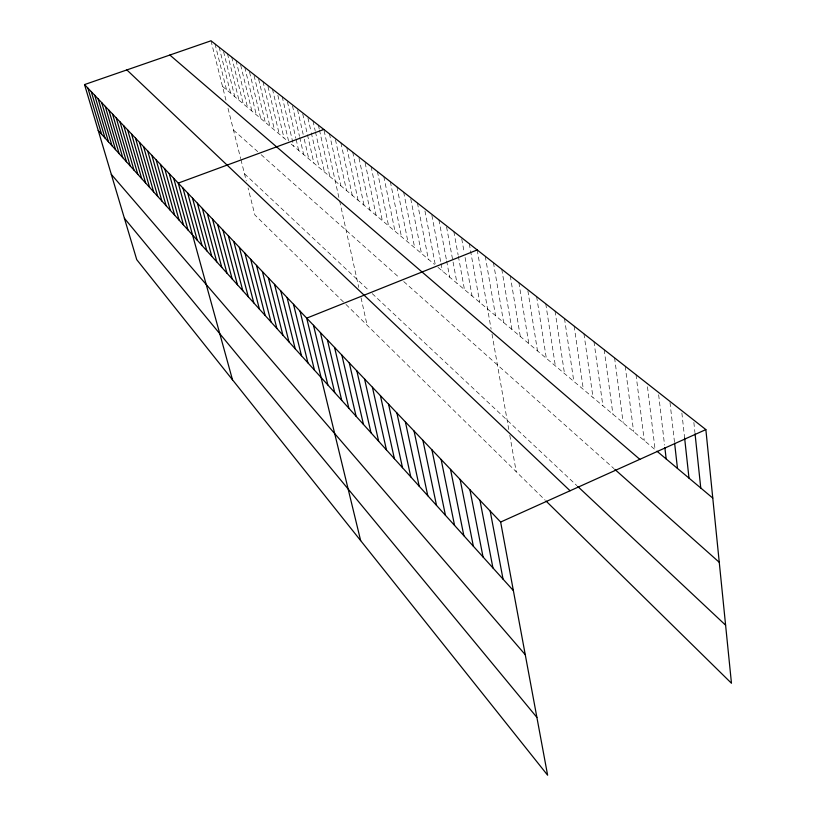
<?xml version="1.0" encoding="UTF-8"?>
<svg xmlns="http://www.w3.org/2000/svg" width="816" height="816" viewBox="0 0 816 816"><rect width="100%" height="100%" fill="white"/><g stroke="black" fill="none" stroke-linecap="round" stroke-linejoin="round"><path stroke-width="0.61" stroke-dasharray="4.08 3.06" d="M222.482 86.384L286.885 140.464M291.261 144.136L434.469 264.394M438.008 267.362L655.105 449.657L647.078 383.418M233.478 130.07L257.703 151.623M261.181 154.714L399.218 277.542M403.747 281.571L613.969 468.608M244.484 173.757L368.128 289.762M372.198 293.587L576.892 485.642M343.444 301.971L254.857 214.924L248.074 187.996M345.994 304.48L545.149 500.167M215.036 43.982L226.532 89.791M210.997 40.8L226.093 100.715M228.021 108.385L240.669 158.61M240.944 159.691L246.289 180.897M223.584 51.663L234.784 96.716M219.137 47.195L230.632 93.228M227.47 53.744L238.986 100.246M236.018 60.466L247.534 107.426M231.724 57.079L243.229 103.816M240.669 65.096L251.899 111.088M249.553 72.083L260.773 118.544M244.79 67.351L256.306 114.791M254.072 75.643L265.302 122.349M263.007 81.661L274.523 130.091M258.662 79.254L269.882 126.194M267.995 86.578L279.225 134.038M272.473 89.107L283.988 138.037M282.203 96.747L293.699 146.197M277.879 95.36L288.527 140.862M287.436 101.847L295.851 138.23M296.137 139.434L298.656 150.348M292.465 105.805L299.472 136.282M299.747 137.496L303.674 154.561M297.565 109.813L303.164 134.324M304.276 139.23L308.764 158.834M302.726 113.883L307.204 133.6M307.479 134.824L313.915 163.159M312.997 120.941L315.17 130.662M315.445 131.876L324.431 172.003M307.969 118.004L311.039 131.631M311.314 132.865L319.138 167.555M318.383 125.164L319.199 128.836M319.464 130.06L329.807 176.511M324.115 130.682L339.099 198.492M339.65 200.971L358.754 287.426M361.06 297.84L367.108 325.227M329.45 133.865L340.843 185.773M335.417 139.577L346.514 190.536M340.915 142.871L352.267 195.371M346.78 147.482L358.102 200.267M352.726 152.153L364.018 205.234M359.02 158.131L370.025 210.283M365.14 162.925L376.125 215.404M371.107 166.597L382.316 220.595M377.42 171.554L388.589 225.869M383.836 176.593L394.975 231.224M390.344 181.713L401.441 236.66M396.964 186.905L408.01 242.179M403.675 192.188L414.691 247.778M410.754 198.788L421.464 253.47M417.445 202.99L428.349 259.253M424.963 210.997L435.112 263.894M431.888 215.393L440.803 262.426M441.038 263.67L442.445 271.096M438.926 219.881L446.403 259.723M446.638 260.967L449.667 277.154M446.566 226.94L457.011 283.315M453.849 231.601L458.143 255.041M458.368 256.275L464.467 289.578M461.734 238.853L464.192 252.511M465.089 257.468L472.046 295.943M469.282 243.729L479.747 302.41M477.197 249.941L491.13 329.134M492.007 334.121L508.786 429.512M509.806 435.295L516.212 471.74M485.255 256.275L495.557 315.68M493.445 262.701L503.656 322.493M501.779 269.26L511.907 329.409M510.265 275.92L520.292 336.457M518.894 282.703L528.819 343.618M527.891 290.863L537.509 350.911M536.642 296.647L546.343 358.336M545.761 303.807L555.349 365.884M555.043 311.1L564.509 373.585M564.499 318.536L573.832 381.419M574.138 326.104L583.338 389.395M583.96 333.826L593.018 397.525M593.977 341.69L602.881 405.807M604.187 349.707L612.928 414.242M614.591 357.887L623.169 422.841M625.209 366.231L633.614 431.603M636.031 374.738L644.252 440.548M658.655 394.791L664.561 445.118M670.007 402.574L674.455 441.844M681.88 413.039L684.624 438.07M693.865 422.484L694.926 432.562"/><path stroke-width="1.22" d="M705.86 429.593L210.997 40.8L84.538 84.578L500.647 522.046L705.86 429.593L731.462 683.247L546.047 501.055M477.197 249.941L306.704 318.148L360.652 540.61M323.84 129.458L178.245 183.1L232.499 379.807M656.951 451.207L712.766 498.076M169.861 55.039L639.826 459.337M614.866 469.414L719.253 562.295M577.779 486.479L725.597 625.168M126.868 69.921L570.078 490.763M98.216 130.458L513.366 590.58M111.313 174.389L525.259 654.718M124.409 218.3L536.897 717.407M87.883 88.097L101.592 134.201M84.538 84.578L136.741 259.661L547.618 775.2L500.647 522.046M94.707 95.268L108.477 141.831M91.27 91.657L105.019 137.996M105.264 106.366L119.126 153.632M101.694 102.622L115.535 149.644M98.175 98.92L111.986 145.717M112.526 114.005L126.449 161.752M108.875 110.16L122.767 157.672M119.983 121.849L133.967 170.085M116.229 117.902L130.183 165.893M127.643 129.897L141.678 178.633M123.787 125.848L137.802 174.328M135.507 138.169L149.603 187.405M131.549 134.008L145.615 182.988M143.585 146.656L157.733 196.421M139.516 142.382L153.632 191.882M147.706 150.991L161.874 201.011M156.131 159.844L170.35 210.406M151.888 155.387L166.087 205.673M164.791 168.953L179.051 220.045M160.426 164.363L174.665 215.189M169.208 173.594L183.488 224.971M173.696 178.316L187.996 229.969M187.67 193.004L202.031 245.514M182.927 188.017L197.268 240.241M192.484 198.064L206.866 250.879M197.38 203.204L211.772 256.316M207.386 213.731L221.799 267.434M202.337 208.427L216.75 261.834M212.507 219.106L226.93 273.125M222.982 230.132L237.436 284.753M217.699 224.573L232.142 278.899M228.347 235.773L242.811 290.71M233.794 241.495L248.258 296.759M239.333 247.319L253.807 302.899M250.685 259.253L265.159 315.486M244.963 253.235L259.437 309.142M256.499 265.363L270.973 321.922M262.405 271.575L276.879 328.471M268.413 277.899L282.887 335.131M274.533 284.325L288.986 341.894M280.745 290.853L295.198 348.779M287.069 297.503L301.502 355.766M293.495 304.266L307.928 362.885M300.043 311.141L314.456 370.117M313.487 325.278L327.848 384.968M320.382 332.53L334.723 392.588M327.41 339.915L341.72 400.35M334.57 347.443L348.85 408.235M341.853 355.103L356.092 416.272M349.279 362.906L363.477 424.463M356.847 370.862L371.005 432.796M364.548 378.961L378.655 441.283M372.402 387.223L386.458 449.932M380.409 395.638L394.414 458.745M388.569 404.216L402.512 467.721M396.902 412.967L410.774 476.87M405.389 421.892L419.189 486.203M414.049 431.001L427.778 495.72M422.892 440.293L436.529 505.42M431.909 449.779L445.454 515.324M441.119 459.459L454.573 525.422M450.514 469.343L463.865 535.724M460.122 479.431L473.362 546.241M469.924 489.743L483.041 556.981M479.941 500.279L492.935 567.946M490.181 511.04L503.044 579.136M664.856 447.637L666.182 458.959M674.608 443.108L677.474 468.445M684.624 438.07L689 478.115M695.059 433.826L700.76 487.999"/></g></svg>
